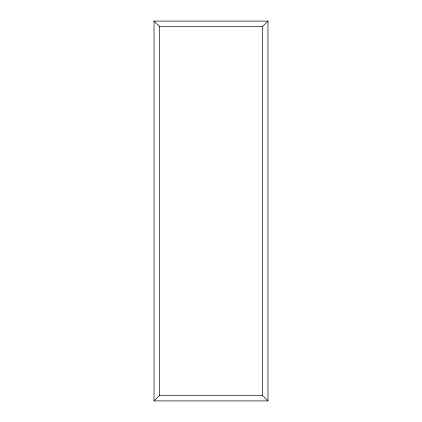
<?xml version="1.0" encoding="UTF-8"?>
<svg xmlns="http://www.w3.org/2000/svg" width="422" height="422" viewBox="0 0 422 422"><rect width="100%" height="100%" fill="white"/><g stroke="black" fill="none" stroke-linecap="round" stroke-linejoin="round"><path stroke-width="0.63" d="M267.97 400.9L262.352 395.282L262.352 26.718L267.97 21.1L154.03 21.1L154.03 400.9L267.97 400.9L267.97 21.1M154.03 400.9L159.648 395.282L159.648 26.718L154.03 21.1M159.648 26.718L262.352 26.718M159.648 395.282L262.352 395.282"/></g></svg>
